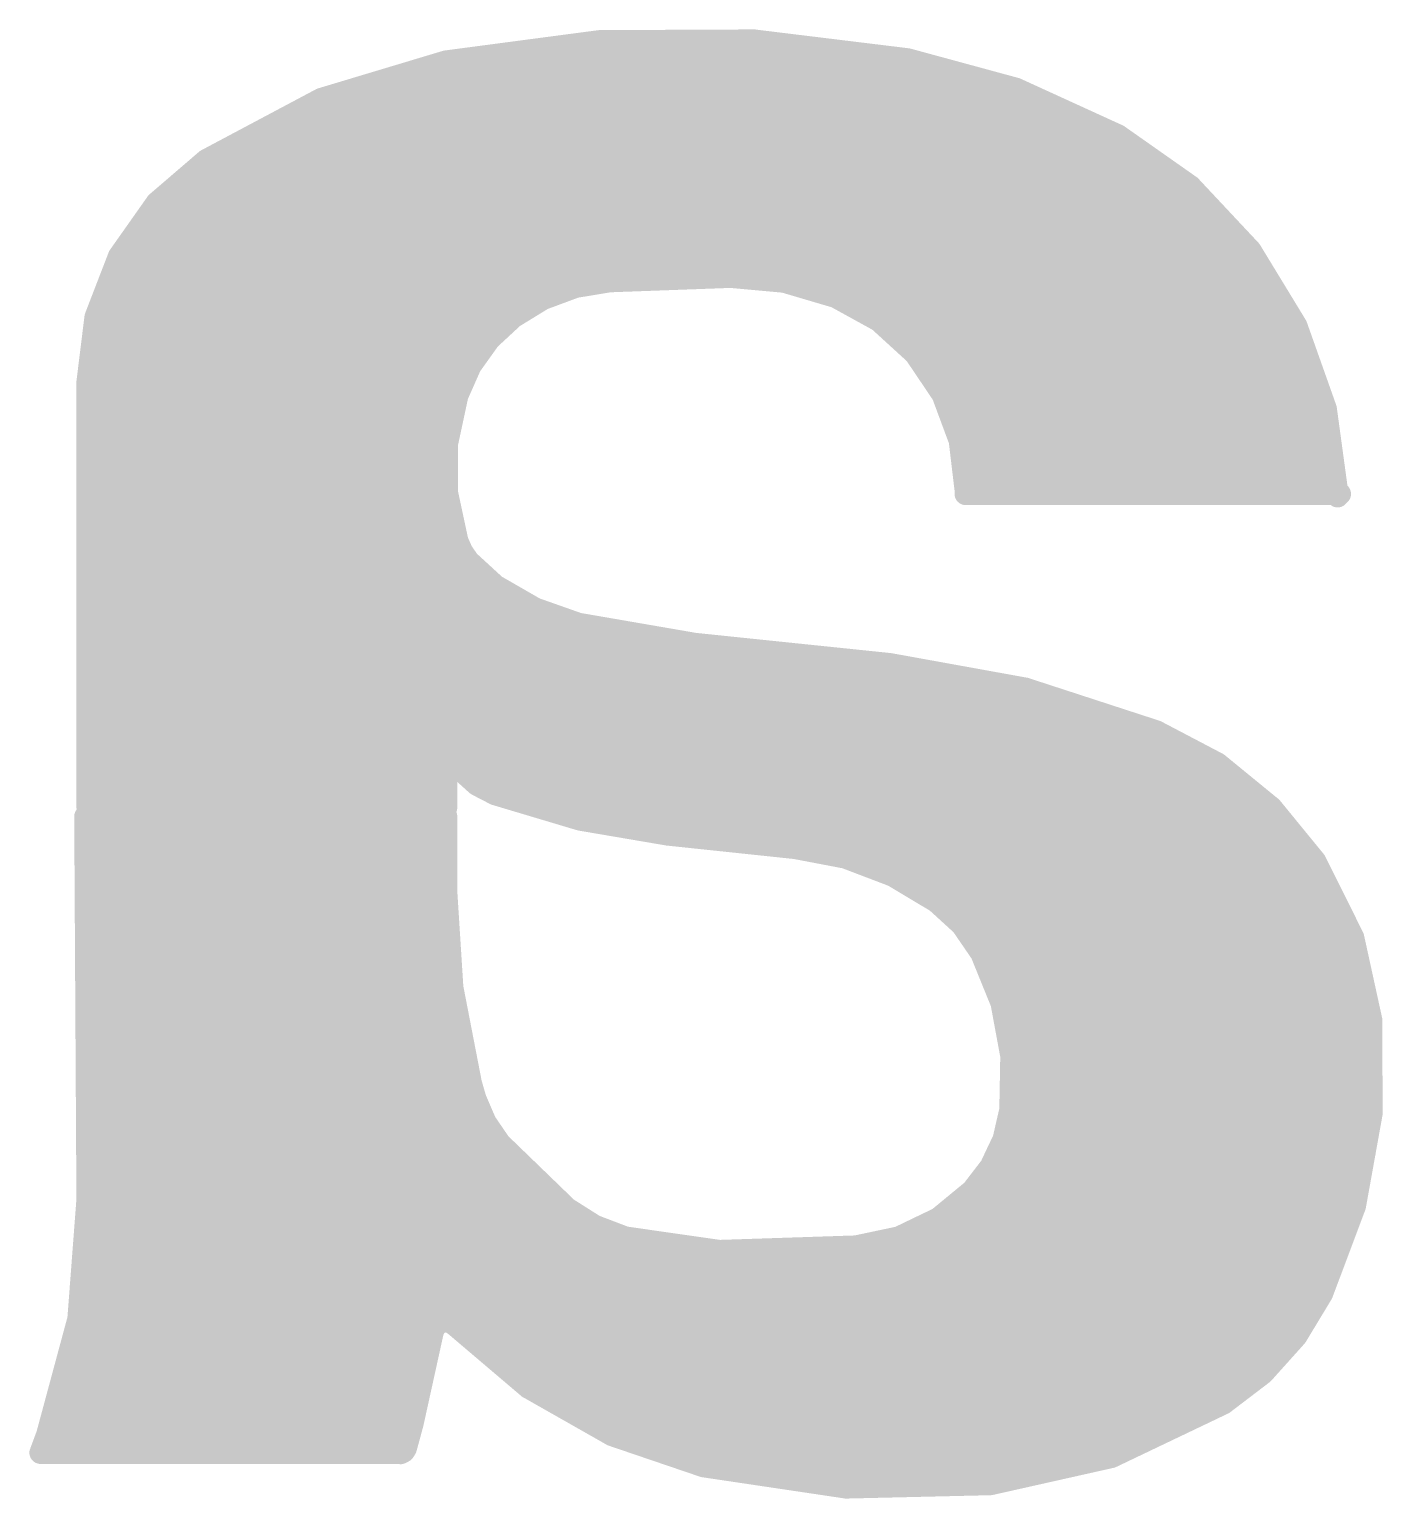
# Model space of a CAD drawing. Extents: x -3.8 to 55.5, y -10.2 to 68.5.
# Drawn here: x 32.296 to 33.831, y 33.161 to 34.827 of the extents above; entities that cross this region are included whole.
import ezdxf

# ---------------------------------------------------------------- set-up
doc = ezdxf.new("R2010")
doc.units = 0
doc.layers.add('22', color=40, linetype='CONTINUOUS')

msp = doc.modelspace()

# ---------------------------------------------------------------- linework, layer by layer
at = {"layer": '22', "const_width": 0.0254}
for points in [[(32.7685, 34.7904), (32.9424, 34.8134)], [(32.9424, 34.8134), (33.1177, 34.8142)], [(33.1177, 34.8142), (33.2918, 34.7929)], [(32.6271, 34.7479), (32.7685, 34.7904)], [(32.826, 34.798), (33.2502, 34.798)], [(33.2918, 34.7929), (33.4147, 34.7595)], [(32.7093, 34.7726), (33.3664, 34.7726)], [(33.4147, 34.7595), (33.5305, 34.7066)], [(32.4968, 34.6786), (32.6271, 34.7479)], [(32.6258, 34.7472), (33.4416, 34.7472)], [(32.578, 34.7218), (33.4972, 34.7218)], [(32.5303, 34.6964), (33.545, 34.6964)], [(33.5305, 34.7066), (33.6123, 34.6491)], [(32.4406, 34.6303), (32.4968, 34.6786)], [(32.488, 34.671), (33.5812, 34.671)], [(32.4584, 34.6456), (33.6156, 34.6456)], [(33.6123, 34.6491), (33.6806, 34.5762)], [(32.3979, 34.5698), (32.4406, 34.6303)], [(32.4335, 34.6202), (33.6394, 34.6202)], [(32.4156, 34.5948), (33.6632, 34.5948)], [(33.6806, 34.5762), (33.7326, 34.4908)], [(32.3712, 34.5007), (32.3979, 34.5698)], [(32.3977, 34.5694), (33.6847, 34.5694)], [(32.3879, 34.544), (33.0226, 34.544)], [(32.954, 34.5415), (32.9152, 34.5351)], [(33.0911, 34.5465), (32.954, 34.5415)], [(33.1519, 34.541), (33.0911, 34.5465)], [(33.1185, 34.544), (33.7002, 34.544)], [(33.2105, 34.5237), (33.1519, 34.541)], [(32.9152, 34.5351), (32.8783, 34.5214)], [(33.2594, 34.4968), (33.2105, 34.5237)], [(32.3781, 34.5186), (32.8738, 34.5186)], [(32.8783, 34.5214), (32.8447, 34.5008)], [(33.2198, 34.5186), (33.7156, 34.5186)], [(32.3621, 34.4272), (32.3712, 34.5007)], [(32.3703, 34.4932), (32.8365, 34.4932)], [(32.8447, 34.5008), (32.8176, 34.4757)], [(33.3006, 34.4592), (33.2594, 34.4968)], [(33.2634, 34.4932), (33.7311, 34.4932)], [(33.7326, 34.4908), (33.766, 34.3966)], [(32.8176, 34.4757), (32.7962, 34.4457)], [(32.3671, 34.4678), (32.812, 34.4678)], [(33.2912, 34.4678), (33.7407, 34.4678)], [(33.3318, 34.4129), (33.3006, 34.4592)], [(32.364, 34.4424), (32.7947, 34.4424)], [(32.7962, 34.4457), (32.7812, 34.4119)], [(33.3119, 34.4424), (33.7497, 34.4424)], [(32.3621, 33.9446), (32.3621, 34.4272)], [(32.3621, 34.417), (32.7835, 34.417)], [(32.7812, 34.4119), (32.7695, 34.3573)], [(33.329, 34.417), (33.7588, 34.417)], [(33.3512, 34.3606), (33.3318, 34.4129)], [(32.3621, 34.3916), (32.7769, 34.3916)], [(33.3397, 34.3916), (33.7667, 34.3916)], [(33.766, 34.3966), (33.7795, 34.2976)], [(32.3621, 34.3662), (32.7714, 34.3662)], [(32.7695, 34.3573), (32.7695, 34.3014)], [(33.3491, 34.3662), (33.7701, 34.3662)], [(33.3578, 34.3052), (33.3512, 34.3606)], [(32.3621, 34.3408), (32.7695, 34.3408)], [(33.3536, 34.3408), (33.7736, 34.3408)], [(32.3621, 34.3154), (32.7695, 34.3154)], [(33.3566, 34.3154), (33.7771, 34.3154)], [(32.7695, 34.3014), (32.7812, 34.2468)], [(33.3578, 34.3002), (33.3578, 34.3052)], [(33.782, 34.3002), (33.3578, 34.3002)], [(33.7795, 34.2976), (33.782, 34.3002)], [(32.3621, 34.29), (32.772, 34.29)], [(32.3621, 34.2646), (32.7774, 34.2646)], [(32.7812, 34.2468), (32.7865, 34.2348)], [(32.3621, 34.2392), (32.7845, 34.2392)], [(32.7865, 34.2348), (32.7939, 34.224)], [(32.7939, 34.224), (32.8244, 34.196)], [(32.3621, 34.2138), (32.805, 34.2138)], [(32.8244, 34.196), (32.8694, 34.1701)], [(32.3621, 34.1884), (32.8376, 34.1884)], [(32.3621, 34.163), (32.8894, 34.163)], [(32.8694, 34.1701), (32.9184, 34.1528)], [(32.9184, 34.1528), (33.0505, 34.13)], [(32.3621, 34.1376), (33.0065, 34.1376)], [(33.0505, 34.13), (33.2715, 34.1071)], [(32.3621, 34.1122), (33.2223, 34.1122)], [(33.2715, 34.1071), (33.4252, 34.0793)], [(32.3621, 34.0868), (33.3837, 34.0868)], [(33.4252, 34.0793), (33.5737, 34.0309)], [(32.3621, 34.0614), (33.4801, 34.0614)], [(32.3621, 34.036), (33.5581, 34.036)], [(33.5737, 34.0309), (33.6434, 33.9943)], [(32.3621, 34.0106), (33.6123, 34.0106)], [(32.7736, 34.0055), (32.7685, 34.0055)], [(32.7685, 34.0055), (32.7685, 33.9446)], [(32.7864, 33.9861), (32.7736, 34.0055)], [(33.6434, 33.9943), (33.7043, 33.9445)], [(32.3621, 33.9852), (32.7685, 33.9852)], [(32.8037, 33.9705), (32.7864, 33.9861)], [(32.7874, 33.9852), (33.6545, 33.9852)], [(32.3621, 33.9598), (32.7685, 33.9598)], [(32.8244, 33.9598), (32.8037, 33.9705)], [(32.9208, 33.931), (32.8244, 33.9598)], [(32.8244, 33.9598), (33.6856, 33.9598)], [(32.7685, 33.9446), (32.3621, 33.9446)], [(33.7043, 33.9445), (33.7541, 33.8836)], [(32.3621, 33.5001), (32.3596, 33.9344)], [(32.3596, 33.9344), (32.7685, 33.9344)], [(32.7685, 33.9344), (32.7685, 33.8506)], [(32.9096, 33.9344), (33.7126, 33.9344)], [(33.02, 33.9141), (32.9208, 33.931)], [(32.3597, 33.909), (32.7685, 33.909)], [(33.1648, 33.8988), (33.02, 33.9141)], [(33.0683, 33.909), (33.7333, 33.909)], [(33.2214, 33.888), (33.1648, 33.8988)], [(32.3599, 33.8836), (32.7685, 33.8836)], [(33.2753, 33.8675), (33.2214, 33.888)], [(33.2329, 33.8836), (33.7541, 33.8836)], [(33.7541, 33.8836), (33.797, 33.7974)], [(32.36, 33.8582), (32.7685, 33.8582)], [(33.3248, 33.8379), (33.2753, 33.8675)], [(33.2908, 33.8582), (33.7667, 33.8582)], [(32.7685, 33.8506), (32.7755, 33.7405)], [(32.3602, 33.8328), (32.7696, 33.8328)], [(33.3536, 33.8116), (33.3248, 33.8379)], [(33.3304, 33.8328), (33.7794, 33.8328)], [(32.3603, 33.8074), (32.7713, 33.8074)], [(33.3756, 33.7795), (33.3536, 33.8116)], [(33.3565, 33.8074), (33.792, 33.8074)], [(33.797, 33.7974), (33.8176, 33.7033)], [(32.3605, 33.782), (32.7729, 33.782)], [(33.3739, 33.782), (33.8004, 33.782)], [(33.3986, 33.7229), (33.3756, 33.7795)], [(32.3606, 33.7566), (32.7745, 33.7566)], [(32.7755, 33.7405), (32.7965, 33.6321)], [(33.3849, 33.7566), (33.8059, 33.7566)], [(32.3608, 33.7312), (32.7773, 33.7312)], [(33.3952, 33.7312), (33.8115, 33.7312)], [(33.4097, 33.6628), (33.3986, 33.7229)], [(32.3609, 33.7058), (32.7822, 33.7058)], [(33.4018, 33.7058), (33.8171, 33.7058)], [(33.8176, 33.7033), (33.8178, 33.5972)], [(32.3611, 33.6804), (32.7872, 33.6804)], [(33.4065, 33.6804), (33.8177, 33.6804)], [(33.4086, 33.6017), (33.4097, 33.6628)], [(32.3612, 33.655), (32.7921, 33.655)], [(33.4096, 33.655), (33.8177, 33.655)], [(32.3614, 33.6296), (32.7972, 33.6296)], [(32.7965, 33.6321), (32.8016, 33.6144)], [(33.4091, 33.6296), (33.8178, 33.6296)], [(32.8016, 33.6144), (32.8131, 33.5876)], [(32.3615, 33.6042), (32.806, 33.6042)], [(33.4009, 33.5683), (33.4086, 33.6017)], [(33.4086, 33.6042), (33.8178, 33.6042)], [(33.8178, 33.5972), (33.799, 33.4927)], [(32.3617, 33.5788), (32.8191, 33.5788)], [(32.8131, 33.5876), (32.8295, 33.5636)], [(33.4033, 33.5788), (33.8145, 33.5788)], [(32.8295, 33.5636), (32.9057, 33.4899)], [(33.3863, 33.5374), (33.4009, 33.5683)], [(32.3618, 33.5534), (32.84, 33.5534)], [(33.3938, 33.5534), (33.81, 33.5534)], [(32.3619, 33.528), (32.8663, 33.528)], [(33.3654, 33.5102), (33.3863, 33.5374)], [(33.3791, 33.528), (33.8054, 33.528)], [(33.327, 33.4786), (33.3654, 33.5102)], [(32.3518, 33.3646), (32.3621, 33.5001)], [(32.3621, 33.5026), (32.8926, 33.5026)], [(33.3562, 33.5026), (33.8008, 33.5026)], [(33.799, 33.4927), (33.7617, 33.3934)], [(32.3604, 33.4772), (32.9258, 33.4772)], [(32.9057, 33.4899), (32.937, 33.4701)], [(33.2821, 33.457), (33.327, 33.4786)], [(33.3241, 33.4772), (33.7932, 33.4772)], [(32.937, 33.4701), (32.9717, 33.4569)], [(32.3584, 33.4518), (33.0073, 33.4518)], [(32.9717, 33.4569), (33.0784, 33.4416)], [(33.0784, 33.4416), (33.2334, 33.4467)], [(33.2334, 33.4467), (33.2821, 33.457)], [(33.2575, 33.4518), (33.7836, 33.4518)], [(32.3565, 33.4264), (33.7741, 33.4264)], [(32.3545, 33.401), (33.7646, 33.401)], [(33.7617, 33.3934), (33.7325, 33.3451)], [(32.3526, 33.3756), (33.7509, 33.3756)], [(32.3164, 33.2334), (32.3518, 33.3646)], [(32.7607, 33.3604), (32.7559, 33.3561)], [(32.7669, 33.3623), (32.7607, 33.3604)], [(32.7733, 33.3614), (32.7669, 33.3623)], [(32.7787, 33.3578), (32.7733, 33.3614)], [(32.862, 33.287), (32.7787, 33.3578)], [(32.3479, 33.3502), (32.7533, 33.3502)], [(32.7533, 33.3502), (32.7304, 33.2461)], [(32.7559, 33.3561), (32.7533, 33.3502)], [(32.7876, 33.3502), (33.7356, 33.3502)], [(33.7325, 33.3451), (33.6948, 33.3031)], [(32.341, 33.3248), (32.7477, 33.3248)], [(32.8175, 33.3248), (33.7143, 33.3248)], [(32.3342, 33.2994), (32.7421, 33.2994)], [(32.8474, 33.2994), (33.6899, 33.2994)], [(33.6948, 33.3031), (33.6499, 33.2689)], [(32.9571, 33.233), (32.862, 33.287)], [(32.3273, 33.274), (32.7365, 33.274)], [(32.8849, 33.274), (33.6566, 33.274)], [(33.6499, 33.2689), (33.523, 33.2083)], [(32.3205, 33.2486), (32.7309, 33.2486)], [(32.7304, 33.2461), (32.7228, 33.2181)], [(32.9296, 33.2486), (33.6074, 33.2486)], [(32.3088, 33.213), (32.3164, 33.2334)], [(33.0606, 33.1978), (32.9571, 33.233)], [(32.7127, 33.213), (32.3088, 33.213)], [(32.3126, 33.2232), (32.7242, 33.2232)], [(32.7169, 33.2127), (32.7127, 33.213)], [(32.7206, 33.2145), (32.7169, 33.2127)], [(32.7228, 33.2181), (32.7206, 33.2145)], [(32.9859, 33.2232), (33.5541, 33.2232)], [(33.523, 33.2083), (33.3858, 33.1775)], [(33.2223, 33.1737), (33.0606, 33.1978)], [(33.0606, 33.1978), (33.4761, 33.1978)], [(33.3858, 33.1775), (33.2223, 33.1737)]]:
    msp.add_lwpolyline(points, dxfattribs=at)
at = {"layer": '22', "const_width": 0.0127}
for points in [[(32.9423, 34.8197, 1), (32.9424, 34.807)], [(32.9432, 34.8071, 1), (32.9415, 34.8197)], [(33.1185, 34.8205, 1), (33.117, 34.8079)], [(33.1178, 34.8079, 1), (33.1177, 34.8206)], [(32.7677, 34.7967, 1), (32.7693, 34.7841)], [(32.7703, 34.7843, 1), (32.7667, 34.7965)], [(32.826, 34.8043, 1), (32.826, 34.7917)], [(33.2502, 34.7917, 1), (33.2502, 34.8043)], [(33.2935, 34.799, 1), (33.2901, 34.7868)], [(33.291, 34.7866, 1), (33.2926, 34.7992)], [(32.7093, 34.779, 1), (32.7093, 34.7663)], [(33.3664, 34.7663, 1), (33.3664, 34.779)], [(33.4173, 34.7653, 1), (33.412, 34.7537)], [(33.413, 34.7534, 1), (33.4163, 34.7656)], [(32.6258, 34.7535, 1), (32.6258, 34.7409)], [(32.6253, 34.754, 1), (32.629, 34.7418)], [(32.6301, 34.7423, 1), (32.6241, 34.7535)], [(33.4416, 34.7409, 1), (33.4416, 34.7535)], [(32.578, 34.7281, 1), (32.578, 34.7155)], [(33.4972, 34.7155, 1), (33.4972, 34.7281)], [(32.5303, 34.7028, 1), (32.5303, 34.6901)], [(33.5342, 34.7118, 1), (33.5268, 34.7014)], [(33.5279, 34.7008, 1), (33.5331, 34.7124)], [(33.545, 34.6901, 1), (33.545, 34.7028)], [(32.4938, 34.6842, 1), (32.4998, 34.673)], [(32.5009, 34.6738, 1), (32.4927, 34.6834)], [(32.488, 34.6773, 1), (32.488, 34.6647)], [(33.5812, 34.6647, 1), (33.5812, 34.6773)], [(32.4584, 34.6519, 1), (32.4584, 34.6393)], [(33.6169, 34.6535, 1), (33.6076, 34.6448)], [(33.6086, 34.6439, 1), (33.6159, 34.6543)], [(33.6156, 34.6393, 1), (33.6156, 34.6519)], [(32.4365, 34.6351, 1), (32.4448, 34.6255)], [(32.4458, 34.6266, 1), (32.4354, 34.634)], [(32.4335, 34.6266, 1), (32.4335, 34.6139)], [(33.6394, 34.6139, 1), (33.6394, 34.6266)], [(32.4156, 34.6011, 1), (32.4156, 34.5885)], [(33.6632, 34.5885, 1), (33.6632, 34.6011)], [(33.686, 34.5795, 1), (33.6752, 34.5729)], [(33.676, 34.5718, 1), (33.6852, 34.5805)], [(32.3977, 34.5757, 1), (32.3977, 34.5631)], [(32.3927, 34.5735, 1), (32.4031, 34.5661)], [(32.4038, 34.5675, 1), (32.392, 34.5721)], [(33.6847, 34.5631, 1), (33.6847, 34.5757)], [(32.3879, 34.5504, 1), (32.3879, 34.5377)], [(32.9538, 34.5478, 1), (32.9542, 34.5352)], [(32.955, 34.5352, 1), (32.953, 34.5478)], [(33.0226, 34.5377, 1), (33.0226, 34.5504)], [(33.0917, 34.5528, 1), (33.0905, 34.5402)], [(33.0913, 34.5402, 1), (33.0909, 34.5528)], [(33.1185, 34.5504, 1), (33.1185, 34.5377)], [(33.1537, 34.547, 1), (33.1501, 34.5349)], [(33.1513, 34.5346, 1), (33.1525, 34.5473)], [(33.7002, 34.5377, 1), (33.7002, 34.5504)], [(32.9141, 34.5414, 1), (32.9162, 34.5288)], [(32.9174, 34.5291, 1), (32.9129, 34.541)], [(33.2136, 34.5293, 1), (33.2074, 34.5181)], [(32.3781, 34.5249, 1), (32.3781, 34.5123)], [(32.8761, 34.5273, 1), (32.8805, 34.5154)], [(32.8738, 34.5123, 1), (32.8738, 34.5249)], [(32.8816, 34.5159, 1), (32.875, 34.5268)], [(33.2087, 34.5176, 1), (33.2123, 34.5298)], [(33.2198, 34.5249, 1), (33.2198, 34.5123)], [(33.7156, 34.5123, 1), (33.7156, 34.5249)], [(32.3703, 34.4995, 1), (32.3703, 34.4869)], [(32.3653, 34.503, 1), (32.3771, 34.4984)], [(32.3775, 34.4999, 1), (32.3649, 34.5015)], [(32.8365, 34.4869, 1), (32.8365, 34.4995)], [(32.8414, 34.5062, 1), (32.848, 34.4954)], [(32.849, 34.4961, 1), (32.8404, 34.5055)], [(33.2637, 34.5015, 1), (33.2551, 34.4921)], [(33.2563, 34.4913, 1), (33.2625, 34.5024)], [(33.2634, 34.4995, 1), (33.2634, 34.4869)], [(33.7385, 34.4929, 1), (33.7266, 34.4887)], [(33.7311, 34.4869, 1), (33.7311, 34.4995)], [(32.8133, 34.4804, 1), (32.8219, 34.471)], [(32.8228, 34.472, 1), (32.8125, 34.4794)], [(33.7271, 34.4875, 1), (33.738, 34.4941)], [(32.3671, 34.4742, 1), (32.3671, 34.4615)], [(32.812, 34.4615, 1), (32.812, 34.4742)], [(33.2912, 34.4742, 1), (33.2912, 34.4615)], [(33.3059, 34.4627, 1), (33.2953, 34.4556)], [(33.2963, 34.4545, 1), (33.3049, 34.4639)], [(33.7407, 34.4615, 1), (33.7407, 34.4742)], [(32.364, 34.4487, 1), (32.364, 34.4361)], [(32.791, 34.4493, 1), (32.8013, 34.442)], [(32.802, 34.4431, 1), (32.7904, 34.4482)], [(32.7947, 34.4361, 1), (32.7947, 34.4487)], [(33.3119, 34.4487, 1), (33.3119, 34.4361)], [(33.7497, 34.4361, 1), (33.7497, 34.4487)], [(32.3684, 34.4272, 1), (32.3558, 34.4272)], [(32.3558, 34.428, 1), (32.3684, 34.4264)], [(32.3621, 34.4233, 1), (32.3621, 34.4107)], [(32.7754, 34.4145, 1), (32.787, 34.4093)], [(32.7874, 34.4106, 1), (32.775, 34.4132)], [(32.7835, 34.4107, 1), (32.7835, 34.4233)], [(33.329, 34.4233, 1), (33.329, 34.4107)], [(33.3377, 34.4151, 1), (33.3258, 34.4107)], [(33.3265, 34.4094, 1), (33.3371, 34.4165)], [(33.7588, 34.4107, 1), (33.7588, 34.4233)], [(32.3621, 34.398, 1), (32.3621, 34.3853)], [(32.7769, 34.3853, 1), (32.7769, 34.398)], [(33.3397, 34.398, 1), (33.3397, 34.3853)], [(33.7723, 34.3975, 1), (33.7597, 34.3958)], [(33.76, 34.3945, 1), (33.772, 34.3988)], [(33.7667, 34.3853, 1), (33.7667, 34.398)], [(32.3621, 34.3725, 1), (32.3621, 34.3599)], [(32.7759, 34.3573, 1), (32.7632, 34.3573)], [(32.7714, 34.3599, 1), (32.7714, 34.3725)], [(33.3491, 34.3725, 1), (33.3491, 34.3599)], [(33.3575, 34.3614, 1), (33.3449, 34.3599)], [(33.7701, 34.3599, 1), (33.7701, 34.3725)], [(32.3621, 34.3471, 1), (32.3621, 34.3345)], [(32.7633, 34.3586, 1), (32.7757, 34.356)], [(32.7695, 34.3345, 1), (32.7695, 34.3471)], [(33.3453, 34.3584, 1), (33.3572, 34.3628)], [(33.3536, 34.3471, 1), (33.3536, 34.3345)], [(33.7736, 34.3345, 1), (33.7736, 34.3471)], [(32.3621, 34.3218, 1), (32.3621, 34.3091)], [(32.7695, 34.3091, 1), (32.7695, 34.3218)], [(33.3566, 34.3218, 1), (33.3566, 34.3091)], [(33.7771, 34.3091, 1), (33.7771, 34.3218)], [(32.7757, 34.3027, 1), (32.7633, 34.3001)], [(32.7632, 34.3014, 1), (32.7759, 34.3014)], [(33.3578, 34.3066, 1), (33.3578, 34.2939)], [(33.3642, 34.3052, 1), (33.3515, 34.3052)], [(33.3515, 34.3045, 1), (33.3641, 34.3059)], [(33.3515, 34.3002, 1), (33.3642, 34.3002)], [(33.7749, 34.302, 1), (33.7841, 34.2932)], [(33.7732, 34.2967, 1), (33.7858, 34.2985)], [(33.7866, 34.2958, 1), (33.7774, 34.3046)], [(33.782, 34.2939, 1), (33.782, 34.3066)], [(32.3621, 34.2963, 1), (32.3621, 34.2837)], [(32.772, 34.2837, 1), (32.772, 34.2963)], [(32.3621, 34.2709, 1), (32.3621, 34.2583)], [(32.7774, 34.2583, 1), (32.7774, 34.2709)], [(32.787, 34.2493, 1), (32.7754, 34.2443)], [(32.775, 34.2455, 1), (32.7874, 34.2481)], [(32.3621, 34.2456, 1), (32.3621, 34.2329)], [(32.7917, 34.2384, 1), (32.7812, 34.2312)], [(32.7806, 34.2322, 1), (32.7923, 34.2373)], [(32.7845, 34.2329, 1), (32.7845, 34.2456)], [(32.7982, 34.2287, 1), (32.7896, 34.2193)], [(32.3621, 34.2201, 1), (32.3621, 34.2075)], [(32.7887, 34.2204, 1), (32.7991, 34.2276)], [(32.805, 34.2075, 1), (32.805, 34.2201)], [(32.8276, 34.2015, 1), (32.8212, 34.1905)], [(32.8201, 34.1913, 1), (32.8287, 34.2007)], [(32.3621, 34.1947, 1), (32.3621, 34.1821)], [(32.8376, 34.1821, 1), (32.8376, 34.1947)], [(32.3621, 34.1694, 1), (32.3621, 34.1567)], [(32.8715, 34.176, 1), (32.8673, 34.1641)], [(32.8662, 34.1645, 1), (32.8726, 34.1756)], [(32.8894, 34.1567, 1), (32.8894, 34.1694)], [(32.9195, 34.1591, 1), (32.9173, 34.1465)], [(32.9163, 34.1468, 1), (32.9205, 34.1588)], [(32.3621, 34.1439, 1), (32.3621, 34.1313)], [(33.0065, 34.1313, 1), (33.0065, 34.1439)], [(33.0512, 34.1363, 1), (33.0498, 34.1237)], [(33.0494, 34.1237, 1), (33.0516, 34.1363)], [(32.3621, 34.1185, 1), (32.3621, 34.1059)], [(33.2223, 34.1059, 1), (33.2223, 34.1185)], [(33.2726, 34.1133, 1), (33.2704, 34.1009)], [(33.2708, 34.1008, 1), (33.2722, 34.1134)], [(32.3621, 34.0932, 1), (32.3621, 34.0805)], [(33.3837, 34.0805, 1), (33.3837, 34.0932)], [(33.4272, 34.0853, 1), (33.4232, 34.0733)], [(33.4241, 34.0731, 1), (33.4263, 34.0856)], [(32.3621, 34.0677, 1), (32.3621, 34.0551)], [(33.4801, 34.0551, 1), (33.4801, 34.0677)], [(32.3621, 34.0423, 1), (32.3621, 34.0297)], [(33.5581, 34.0297, 1), (33.5581, 34.0423)], [(33.5767, 34.0365, 1), (33.5707, 34.0253)], [(33.5717, 34.0249, 1), (33.5757, 34.0369)], [(32.3621, 34.017, 1), (32.3621, 34.0043)], [(33.6123, 34.0043, 1), (33.6123, 34.017)], [(32.7685, 34.0119, 1), (32.7685, 33.9992)], [(32.7749, 34.0055, 1), (32.7622, 34.0055)], [(32.7789, 34.009, 1), (32.7683, 34.002)], [(32.7736, 33.9992, 1), (32.7736, 34.0119)], [(33.6474, 33.9992, 1), (33.6393, 33.9894)], [(33.6404, 33.9887, 1), (33.6463, 33.9999)], [(32.3621, 33.9915, 1), (32.3621, 33.9789)], [(32.7685, 33.9789, 1), (32.7685, 33.9915)], [(32.7907, 33.9908, 1), (32.7822, 33.9813)], [(32.7874, 33.9915, 1), (32.7874, 33.9789)], [(32.7811, 33.9826, 1), (32.7917, 33.9896)], [(33.6545, 33.9789, 1), (33.6545, 33.9915)], [(32.3621, 33.9661, 1), (32.3621, 33.9535)], [(32.7685, 33.9535, 1), (32.7685, 33.9661)], [(32.8066, 33.9761, 1), (32.8008, 33.9649)], [(32.7995, 33.9658, 1), (32.808, 33.9752)], [(32.8262, 33.9659, 1), (32.8226, 33.9537)], [(32.8244, 33.9661, 1), (32.8244, 33.9535)], [(32.8215, 33.9542, 1), (32.8273, 33.9654)], [(33.6856, 33.9535, 1), (33.6856, 33.9661)], [(32.3621, 33.9509, 1), (32.3621, 33.9383)], [(32.7685, 33.9383, 1), (32.7685, 33.9509)], [(33.7092, 33.9486, 1), (33.6994, 33.9405)], [(33.7003, 33.9396, 1), (33.7083, 33.9495)], [(32.3596, 33.9408, 1), (32.3596, 33.9281)], [(32.3659, 33.9344, 1), (32.3533, 33.9344)], [(32.3558, 33.9446, 1), (32.3684, 33.9446)], [(32.7622, 33.9446, 1), (32.7749, 33.9446)], [(32.7749, 33.9344, 1), (32.7622, 33.9344)], [(32.7685, 33.9281, 1), (32.7685, 33.9408)], [(32.9096, 33.9408, 1), (32.9096, 33.9281)], [(32.9219, 33.9373, 1), (32.9198, 33.9248)], [(32.919, 33.925, 1), (32.9226, 33.9371)], [(33.7126, 33.9281, 1), (33.7126, 33.9408)], [(32.3597, 33.9153, 1), (32.3597, 33.9027)], [(32.7685, 33.9027, 1), (32.7685, 33.9153)], [(33.0207, 33.9204, 1), (33.0193, 33.9078)], [(33.0189, 33.9078, 1), (33.0211, 33.9204)], [(33.0683, 33.9153, 1), (33.0683, 33.9027)], [(33.7333, 33.9027, 1), (33.7333, 33.9153)], [(33.166, 33.905, 1), (33.1636, 33.8926)], [(33.1641, 33.8925, 1), (33.1655, 33.9051)], [(32.3599, 33.8899, 1), (32.3599, 33.8773)], [(32.7685, 33.8773, 1), (32.7685, 33.8899)], [(33.2237, 33.8939, 1), (33.2192, 33.882)], [(33.2202, 33.8817, 1), (33.2226, 33.8942)], [(33.2329, 33.8899, 1), (33.2329, 33.8773)], [(33.7598, 33.8864, 1), (33.7484, 33.8808)], [(33.7492, 33.8796, 1), (33.759, 33.8876)], [(33.7541, 33.8773, 1), (33.7541, 33.8899)], [(32.36, 33.8646, 1), (32.36, 33.8519)], [(32.7685, 33.8519, 1), (32.7685, 33.8646)], [(33.2786, 33.8729, 1), (33.272, 33.862)], [(33.273, 33.8615, 1), (33.2776, 33.8734)], [(33.2908, 33.8646, 1), (33.2908, 33.8519)], [(33.7667, 33.8519, 1), (33.7667, 33.8646)], [(32.7748, 33.851, 1), (32.7622, 33.8502)], [(32.7622, 33.8506, 1), (32.7749, 33.8506)], [(32.3602, 33.8391, 1), (32.3602, 33.8265)], [(32.7696, 33.8265, 1), (32.7696, 33.8391)], [(33.3291, 33.8426, 1), (33.3205, 33.8332)], [(33.3215, 33.8324, 1), (33.3281, 33.8434)], [(33.3304, 33.8391, 1), (33.3304, 33.8265)], [(33.7794, 33.8265, 1), (33.7794, 33.8391)], [(32.3603, 33.8137, 1), (32.3603, 33.8011)], [(32.7713, 33.8011, 1), (32.7713, 33.8137)], [(33.3588, 33.8152, 1), (33.3483, 33.808)], [(33.3493, 33.8069, 1), (33.3578, 33.8163)], [(33.3565, 33.8137, 1), (33.3565, 33.8011)], [(33.792, 33.8011, 1), (33.792, 33.8137)], [(33.8032, 33.7987, 1), (33.7908, 33.796)], [(33.7913, 33.7945, 1), (33.8027, 33.8002)], [(32.3605, 33.7884, 1), (32.3605, 33.7757)], [(32.7729, 33.7757, 1), (32.7729, 33.7884)], [(33.3739, 33.7884, 1), (33.3739, 33.7757)], [(33.3815, 33.7819, 1), (33.3697, 33.7771)], [(33.3704, 33.7759, 1), (33.3808, 33.7831)], [(33.8004, 33.7757, 1), (33.8004, 33.7884)], [(32.3606, 33.7629, 1), (32.3606, 33.7503)], [(32.7745, 33.7503, 1), (32.7745, 33.7629)], [(33.3849, 33.7629, 1), (33.3849, 33.7503)], [(33.8059, 33.7503, 1), (33.8059, 33.7629)], [(32.3608, 33.7375, 1), (32.3608, 33.7249)], [(32.7818, 33.7417, 1), (32.7693, 33.7392)], [(32.7692, 33.7401, 1), (32.7819, 33.7409)], [(32.7773, 33.7249, 1), (32.7773, 33.7375)], [(33.3952, 33.7375, 1), (33.3952, 33.7249)], [(33.8115, 33.7249, 1), (33.8115, 33.7375)], [(33.4048, 33.724, 1), (33.3923, 33.7217)], [(33.3927, 33.7205, 1), (33.4045, 33.7253)], [(32.3609, 33.7122, 1), (32.3609, 33.6995)], [(32.7822, 33.6995, 1), (32.7822, 33.7122)], [(33.4018, 33.7122, 1), (33.4018, 33.6995)], [(33.8239, 33.7033, 1), (33.8113, 33.7033)], [(33.8114, 33.7019, 1), (33.8238, 33.7047)], [(33.8171, 33.6995, 1), (33.8171, 33.7122)], [(32.3611, 33.6867, 1), (32.3611, 33.6741)], [(32.7872, 33.6741, 1), (32.7872, 33.6867)], [(33.4065, 33.6867, 1), (33.4065, 33.6741)], [(33.8177, 33.6741, 1), (33.8177, 33.6867)], [(33.4161, 33.6627, 1), (33.4034, 33.6629)], [(33.4035, 33.6616, 1), (33.416, 33.664)], [(32.3612, 33.6613, 1), (32.3612, 33.6487)], [(32.7921, 33.6487, 1), (32.7921, 33.6613)], [(33.4096, 33.6613, 1), (33.4096, 33.6487)], [(33.8177, 33.6487, 1), (33.8177, 33.6613)], [(32.3614, 33.636, 1), (32.3614, 33.6233)], [(32.8026, 33.6339, 1), (32.7904, 33.6303)], [(32.7903, 33.6309, 1), (32.8027, 33.6333)], [(32.7972, 33.6233, 1), (32.7972, 33.636)], [(33.4091, 33.636, 1), (33.4091, 33.6233)], [(33.8178, 33.6233, 1), (33.8178, 33.636)], [(32.8074, 33.6169, 1), (32.7958, 33.6119)], [(32.7955, 33.6126, 1), (32.8077, 33.6162)], [(32.3615, 33.6105, 1), (32.3615, 33.5979)], [(32.806, 33.5979, 1), (32.806, 33.6105)], [(33.4086, 33.6105, 1), (33.4086, 33.5979)], [(33.4023, 33.6018, 1), (33.4149, 33.6016)], [(33.4148, 33.6003, 1), (33.4024, 33.6031)], [(33.8115, 33.5972, 1), (33.8242, 33.5972)], [(33.8241, 33.5961, 1), (33.8116, 33.5983)], [(33.8178, 33.5979, 1), (33.8178, 33.6105)], [(32.3617, 33.5851, 1), (32.3617, 33.5725)], [(32.8183, 33.5912, 1), (32.8078, 33.584)], [(32.8072, 33.5851, 1), (32.8189, 33.5901)], [(32.8191, 33.5725, 1), (32.8191, 33.5851)], [(33.4033, 33.5851, 1), (33.4033, 33.5725)], [(33.8145, 33.5725, 1), (33.8145, 33.5851)], [(32.8339, 33.5682, 1), (32.8251, 33.559)], [(32.8243, 33.56, 1), (32.8347, 33.5672)], [(33.3947, 33.5698, 1), (33.4071, 33.5669)], [(33.4066, 33.5656, 1), (33.3952, 33.571)], [(32.3618, 33.5598, 1), (32.3618, 33.5471)], [(32.84, 33.5471, 1), (32.84, 33.5598)], [(33.3938, 33.5598, 1), (33.3938, 33.5471)], [(33.81, 33.5471, 1), (33.81, 33.5598)], [(32.3619, 33.5343, 1), (32.3619, 33.5217)], [(32.8663, 33.5217, 1), (32.8663, 33.5343)], [(33.3791, 33.5343, 1), (33.3791, 33.5217)], [(33.3805, 33.5401, 1), (33.392, 33.5346)], [(33.3913, 33.5335, 1), (33.3812, 33.5412)], [(33.8054, 33.5217, 1), (33.8054, 33.5343)], [(33.3604, 33.5141, 1), (33.3704, 33.5063)], [(33.3694, 33.5053, 1), (33.3614, 33.5151)], [(32.3684, 33.4996, 1), (32.3558, 33.5006)], [(32.3621, 33.5089, 1), (32.3621, 33.4963)], [(32.3558, 33.5001, 1), (32.3684, 33.5001)], [(32.8926, 33.4963, 1), (32.8926, 33.5089)], [(33.3562, 33.5089, 1), (33.3562, 33.4963)], [(33.805, 33.4905, 1), (33.7931, 33.495)], [(33.8008, 33.4963, 1), (33.8008, 33.5089)], [(32.3604, 33.4836, 1), (32.3604, 33.4709)], [(32.9091, 33.4953, 1), (32.9023, 33.4845)], [(32.9013, 33.4853, 1), (32.9101, 33.4945)], [(32.9258, 33.4709, 1), (32.9258, 33.4836)], [(33.3241, 33.4836, 1), (33.3241, 33.4709)], [(33.3229, 33.4835, 1), (33.331, 33.4737)], [(33.3297, 33.4729, 1), (33.3242, 33.4843)], [(33.7928, 33.4939, 1), (33.8053, 33.4916)], [(33.7932, 33.4709, 1), (33.7932, 33.4836)], [(32.9393, 33.476, 1), (32.9348, 33.4641)], [(32.9336, 33.4647, 1), (32.9404, 33.4754)], [(32.3584, 33.4581, 1), (32.3584, 33.4455)], [(32.9726, 33.4632, 1), (32.9708, 33.4506)], [(32.9694, 33.451, 1), (32.974, 33.4628)], [(33.0073, 33.4455, 1), (33.0073, 33.4581)], [(33.0782, 33.4479, 1), (33.0786, 33.4353)], [(33.0775, 33.4353, 1), (33.0793, 33.4479)], [(33.2321, 33.4529, 1), (33.2347, 33.4405)], [(33.2336, 33.4404, 1), (33.2332, 33.453)], [(33.2575, 33.4581, 1), (33.2575, 33.4455)], [(33.2793, 33.4627, 1), (33.2849, 33.4513)], [(33.2834, 33.4508, 1), (33.2808, 33.4632)], [(33.7836, 33.4455, 1), (33.7836, 33.4581)], [(32.3565, 33.4327, 1), (32.3565, 33.4201)], [(33.7741, 33.4201, 1), (33.7741, 33.4327)], [(32.3545, 33.4074, 1), (32.3545, 33.3947)], [(33.7671, 33.3901, 1), (33.7563, 33.3967)], [(33.7646, 33.3947, 1), (33.7646, 33.4074)], [(32.3526, 33.3819, 1), (32.3526, 33.3693)], [(33.7509, 33.3693, 1), (33.7509, 33.3819)], [(33.7558, 33.3956, 1), (33.7676, 33.3912)], [(32.3454, 33.3651, 1), (32.3581, 33.3641)], [(32.3579, 33.363, 1), (32.3456, 33.3663)], [(32.7589, 33.3665, 1), (32.7625, 33.3544)], [(32.7649, 33.3557, 1), (32.7565, 33.3652)], [(32.7678, 33.3686, 1), (32.766, 33.356)], [(32.7687, 33.3562, 1), (32.7651, 33.3684)], [(32.7768, 33.3667, 1), (32.7698, 33.3561)], [(32.7724, 33.3551, 1), (32.7742, 33.3676)], [(32.7828, 33.3626, 1), (32.7746, 33.353)], [(32.3479, 33.3565, 1), (32.3479, 33.3439)], [(32.7475, 33.3527, 1), (32.7591, 33.3477)], [(32.7595, 33.3488, 1), (32.7471, 33.3516)], [(32.7516, 33.3609, 1), (32.7601, 33.3514)], [(32.7617, 33.3536, 1), (32.75, 33.3587)], [(32.7533, 33.3439, 1), (32.7533, 33.3565)], [(32.7752, 33.3525, 1), (32.7822, 33.3631)], [(32.7876, 33.3565, 1), (32.7876, 33.3439)], [(33.7271, 33.3484, 1), (33.7379, 33.3418)], [(33.7372, 33.3409, 1), (33.7278, 33.3493)], [(33.7356, 33.3439, 1), (33.7356, 33.3565)], [(32.341, 33.3312, 1), (32.341, 33.3185)], [(32.7477, 33.3185, 1), (32.7477, 33.3312)], [(32.8175, 33.3312, 1), (32.8175, 33.3185)], [(33.7143, 33.3185, 1), (33.7143, 33.3312)], [(32.3342, 33.3057, 1), (32.3342, 33.2931)], [(32.7421, 33.2931, 1), (32.7421, 33.3057)], [(32.8474, 33.3057, 1), (32.8474, 33.2931)], [(33.6901, 33.3074, 1), (33.6995, 33.2989)], [(33.6899, 33.2931, 1), (33.6899, 33.3057)], [(33.6986, 33.2981, 1), (33.6909, 33.3082)], [(32.8651, 33.2925, 1), (32.8589, 33.2814)], [(32.8579, 33.2821, 1), (32.8661, 33.2918)], [(32.3273, 33.2803, 1), (32.3273, 33.2677)], [(32.7365, 33.2677, 1), (32.7365, 33.2803)], [(32.8849, 33.2803, 1), (32.8849, 33.2677)], [(33.6461, 33.274, 1), (33.6537, 33.2638)], [(33.6526, 33.2632, 1), (33.6472, 33.2746)], [(33.6566, 33.2677, 1), (33.6566, 33.2803)], [(32.3205, 33.255, 1), (32.3205, 33.2423)], [(32.7242, 33.2475, 1), (32.7366, 33.2447)], [(32.7365, 33.2444, 1), (32.7243, 33.2478)], [(32.7309, 33.2423, 1), (32.7309, 33.255)], [(32.9296, 33.255, 1), (32.9296, 33.2423)], [(33.6074, 33.2423, 1), (33.6074, 33.255)], [(32.3103, 33.2351, 1), (32.3225, 33.2317)], [(32.3224, 33.2312, 1), (32.3104, 33.2356)], [(32.9591, 33.239, 1), (32.955, 33.227)], [(32.9539, 33.2275, 1), (32.9602, 33.2385)], [(32.3088, 33.2193, 1), (32.3088, 33.2067)], [(32.3028, 33.2152, 1), (32.3148, 33.2108)], [(32.3126, 33.2295, 1), (32.3126, 33.2169)], [(32.7132, 33.2193, 1), (32.7122, 33.2067)], [(32.714, 33.2183, 1), (32.7197, 33.207)], [(32.7127, 33.2067, 1), (32.7127, 33.2193)], [(32.7152, 33.2179, 1), (32.726, 33.2112)], [(32.7163, 33.2063, 1), (32.7174, 33.219)], [(32.7167, 33.2198, 1), (32.7289, 33.2164)], [(32.7282, 33.2148, 1), (32.7174, 33.2214)], [(32.7235, 33.2089, 1), (32.7177, 33.2202)], [(32.7242, 33.2169, 1), (32.7242, 33.2295)], [(32.9859, 33.2295, 1), (32.9859, 33.2169)], [(33.5203, 33.2141, 1), (33.5257, 33.2026)], [(33.5244, 33.2021, 1), (33.5216, 33.2145)], [(33.5541, 33.2169, 1), (33.5541, 33.2295)], [(33.0615, 33.2041, 1), (33.0597, 33.1915)], [(33.0606, 33.2041, 1), (33.0606, 33.1915)], [(33.0586, 33.1918, 1), (33.0626, 33.2038)], [(33.4761, 33.1915, 1), (33.4761, 33.2041)], [(33.3844, 33.1837, 1), (33.3872, 33.1713)], [(33.3859, 33.1712, 1), (33.3857, 33.1838)], [(33.2222, 33.18, 1), (33.2225, 33.1673)], [(33.2214, 33.1674, 1), (33.2233, 33.18)]]:
    msp.add_lwpolyline(points, format="xyb", dxfattribs=at)

doc.saveas('drawing.dxf')
